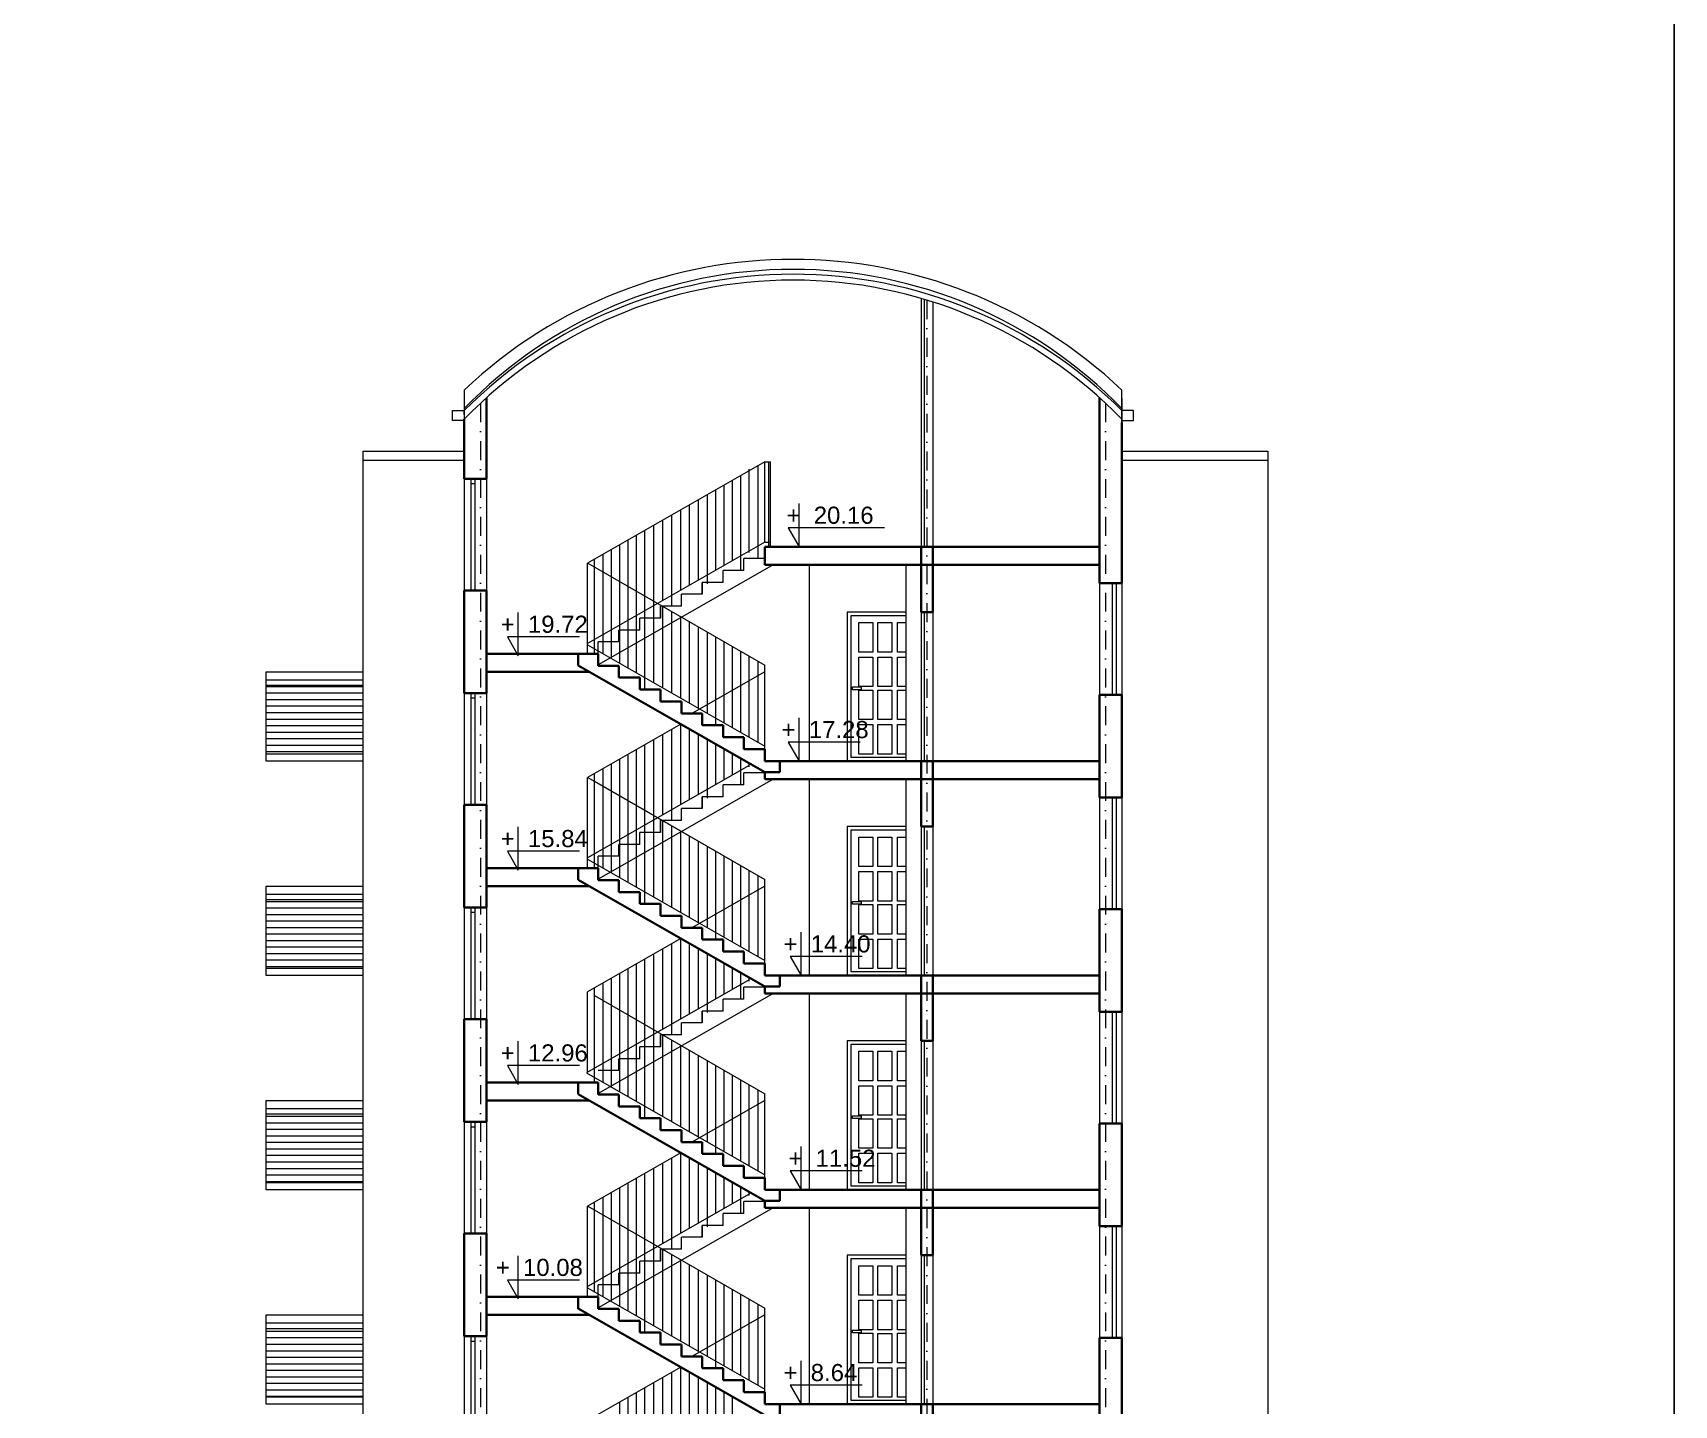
# Model space of a CAD drawing. Header units: millimetres. Extents: x 1319 to 32981, y -1505 to 15285.
# Drawn here: x 30775 to 32981, y 9936 to 11780 of the extents above; entities that cross this region are included whole.
import ezdxf

# ---------------------------------------------------------------- set-up
doc = ezdxf.new("R2010")
doc.units = ezdxf.units.MM
doc.header["$MEASUREMENT"] = 0
doc.linetypes.add('DASHDOTX2', pattern=[50.8, 25.4, -12.7, 0, -12.7])
for name, color, linetype, lineweight in [('Balustrady', 7, 'Continuous', 5), ('Okna c.', 7, 'Continuous', 5), ('Osie', 1, 'DASHDOTX2', 5), ('Przekrój c.', 7, 'Continuous', 9), ('płyty b', 7, 'Continuous', 9), ('Widok', 7, 'Continuous', 9), ('Wy. bal.', 7, 'Continuous', 5), ('Wypełnienie', 7, 'Continuous', 5), ('Ściany k.', 7, 'Continuous', 35)]:
    doc.layers.add(name, color=color, linetype=linetype, lineweight=lineweight)
doc.layers.add('Ramka', color=7, linetype='Continuous', plot=False)
doc.styles.get("Standard").update_dxf_attribs({"font": 'ARIAL.TTF'})

msp = doc.modelspace()

# ---------------------------------------------------------------- hatches: boundary and pattern name
at = {"layer": 'Wypełnienie'}
h = msp.add_hatch(dxfattribs=at)
h.set_pattern_fill('LINE,_O', color=256, scale=70)
h.set_pattern_definition([(0, (11018.347, 6605.727), (0, 8.75), [])])
h.paths.add_polyline_path([(31218.56, 9175.509), (31088.56, 9175.509), (31088.56, 9083.598), (31218.56, 9083.598)])
h.paths.add_polyline_path([(31218.56, 9371.598), (31218.56, 9463.509), (31088.56, 9463.509), (31088.56, 9371.598)])
h.paths.add_polyline_path([(31218.56, 9659.598), (31218.56, 9751.509), (31088.56, 9751.509), (31088.56, 9659.598)])
h.paths.add_polyline_path([(31088.56, 10039.509), (31088.56, 9947.598), (31218.56, 9947.598), (31218.56, 10039.509)])
h.paths.add_polyline_path([(31218.56, 10235.598), (31218.56, 10327.509), (31088.56, 10327.509), (31088.56, 10235.598)])
h.paths.add_polyline_path([(31088.56, 10615.509), (31088.56, 10523.598), (31218.56, 10523.598), (31218.56, 10615.509)])
h.paths.add_polyline_path([(31218.56, 10811.598), (31218.56, 10903.509), (31088.56, 10903.509), (31088.56, 10811.598)])

# ---------------------------------------------------------------- linework, layer by layer
at = {"layer": 'Balustrady'}
for p, q in [((31088.56, 10811.598), (31088.56, 10921.598)), ((31088.56, 10921.598), (31218.56, 10921.598)), ((31088.56, 10911.046), (31218.56, 10911.046)), ((31088.56, 10903.509), (31218.56, 10903.509)), ((31088.56, 10633.598), (31218.56, 10633.598)), ((31088.56, 10523.598), (31088.56, 10633.598)), ((31088.56, 10623.046), (31218.56, 10623.046)), ((31088.56, 10615.509), (31218.56, 10615.509)), ((31088.56, 10345.598), (31218.56, 10345.598)), ((31088.56, 10235.598), (31088.56, 10345.598)), ((31088.56, 10335.046), (31218.56, 10335.046)), ((31088.56, 10327.509), (31218.56, 10327.509)), ((31088.56, 9947.598), (31088.56, 10057.598)), ((31088.56, 10057.598), (31218.56, 10057.598)), ((31088.56, 10047.046), (31218.56, 10047.046)), ((31088.56, 10039.509), (31218.56, 10039.509))]:
    msp.add_line(p, q, dxfattribs=at)
at = {"layer": 'Okna c.'}
for p, q in [((32208.56, 11263.598), (32208.56, 11178.598)), ((32238.56, 11263.598), (32238.56, 11178.598)), ((31354.56, 11180.798), (31354.56, 11030.798)), ((31354.56, 11180.798), (31354.56, 11030.798)), ((31363.758, 11180.798), (31363.758, 11030.798)), ((31363.758, 11180.798), (31363.758, 11030.798)), ((31368.758, 11180.798), (31368.758, 11030.798)), ((31368.758, 11180.798), (31368.758, 11030.798)), ((31384.56, 11180.798), (31384.56, 11030.798)), ((31384.56, 11180.798), (31384.56, 11030.798)), ((32208.56, 11040.598), (32208.56, 10890.598)), ((32225.56, 11040.598), (32225.56, 10890.598)), ((32230.56, 11040.598), (32230.56, 10890.598)), ((32238.56, 11040.598), (32238.56, 10890.598)), ((31354.56, 10892.798), (31354.56, 10742.798)), ((31354.56, 10892.798), (31354.56, 10742.798)), ((31363.758, 10892.798), (31363.758, 10742.798)), ((31363.758, 10892.798), (31363.758, 10742.798)), ((31368.758, 10892.798), (31368.758, 10742.798)), ((31368.758, 10892.798), (31368.758, 10742.798)), ((31384.56, 10892.798), (31384.56, 10742.798)), ((31384.56, 10892.798), (31384.56, 10742.798)), ((32208.56, 10752.598), (32208.56, 10602.598)), ((32208.56, 10752.598), (32208.56, 10602.598)), ((32225.56, 10752.598), (32225.56, 10602.598)), ((32225.56, 10752.598), (32225.56, 10602.598)), ((32230.56, 10752.598), (32230.56, 10602.598)), ((32230.56, 10752.598), (32230.56, 10602.598)), ((32238.56, 10752.598), (32238.56, 10602.598)), ((32238.56, 10752.598), (32238.56, 10602.598)), ((31354.56, 10604.798), (31354.56, 10454.798)), ((31354.56, 10604.798), (31354.56, 10454.798)), ((31363.758, 10604.798), (31363.758, 10454.798)), ((31363.758, 10604.798), (31363.758, 10454.798)), ((31368.758, 10604.798), (31368.758, 10454.798)), ((31368.758, 10604.798), (31368.758, 10454.798)), ((31384.56, 10604.798), (31384.56, 10454.798)), ((31384.56, 10604.798), (31384.56, 10454.798)), ((31818.017, 10490.198), (31818.017, 10225.998)), ((31818.017, 10489.998), (31818.017, 10225.798)), ((32208.56, 10464.598), (32208.56, 10314.598)), ((32225.56, 10464.598), (32225.56, 10314.598)), ((32230.56, 10464.598), (32230.56, 10314.598)), ((32238.56, 10464.598), (32238.56, 10314.598)), ((31354.56, 10316.798), (31354.56, 10166.798)), ((31363.758, 10316.798), (31363.758, 10166.798)), ((31368.758, 10316.798), (31368.758, 10166.798)), ((31384.56, 10316.798), (31384.56, 10166.798)), ((31818.017, 10201.998), (31818.017, 9937.798)), ((31818.017, 10201.798), (31818.017, 9937.598)), ((32208.56, 10176.598), (32208.56, 10026.598)), ((32225.56, 10176.598), (32225.56, 10026.598)), ((32230.56, 10176.598), (32230.56, 10026.598)), ((32238.56, 10176.598), (32238.56, 10026.598)), ((31354.56, 10028.798), (31354.56, 9878.798)), ((31363.758, 10028.798), (31363.758, 9878.798)), ((31368.758, 10028.798), (31368.758, 9878.798)), ((31384.56, 10028.798), (31384.56, 9878.798))]:
    msp.add_line(p, q, dxfattribs=at)
for points in [[(31948.017, 11001.998), (31869.117, 11001.998), (31869.117, 10801.998), (31948.017, 10801.998)], [(31948.017, 10996.998), (31874.117, 10996.998), (31874.117, 10806.998), (31948.017, 10806.998)], [(31948.017, 10948.182), (31936.8, 10948.182), (31936.8, 10987.789), (31948.017, 10987.789)], [(31948.017, 10901.872), (31936.8, 10901.872), (31936.8, 10941.479), (31948.017, 10941.479)], [(31948.017, 10857.39), (31936.8, 10857.39), (31936.8, 10896.997), (31948.017, 10896.997)], [(31948.017, 10811.08), (31936.8, 10811.08), (31936.8, 10850.687), (31948.017, 10850.687)], [(31948.017, 10713.798), (31869.117, 10713.798), (31869.117, 10513.798), (31948.017, 10513.798)], [(31948.017, 10708.798), (31874.117, 10708.798), (31874.117, 10518.798), (31948.017, 10518.798)], [(31948.017, 10659.982), (31936.8, 10659.982), (31936.8, 10699.589), (31948.017, 10699.589)], [(31948.017, 10613.672), (31936.8, 10613.672), (31936.8, 10653.279), (31948.017, 10653.279)], [(31948.017, 10569.19), (31936.8, 10569.19), (31936.8, 10608.797), (31948.017, 10608.797)], [(31948.017, 10522.88), (31936.8, 10522.88), (31936.8, 10562.487), (31948.017, 10562.487)], [(31948.017, 10425.998), (31869.117, 10425.998), (31869.117, 10225.998), (31948.017, 10225.998)], [(31948.017, 10420.998), (31874.117, 10420.998), (31874.117, 10230.998), (31948.017, 10230.998)], [(31948.017, 10372.182), (31936.8, 10372.182), (31936.8, 10411.789), (31948.017, 10411.789)], [(31948.017, 10325.872), (31936.8, 10325.872), (31936.8, 10365.479), (31948.017, 10365.479)], [(31948.017, 10281.39), (31936.8, 10281.39), (31936.8, 10320.997), (31948.017, 10320.997)], [(31948.017, 10235.08), (31936.8, 10235.08), (31936.8, 10274.687), (31948.017, 10274.687)], [(31948.017, 10137.798), (31869.117, 10137.798), (31869.117, 9937.798), (31948.017, 9937.798)], [(31948.017, 10132.798), (31874.117, 10132.798), (31874.117, 9942.798), (31948.017, 9942.798)], [(31948.017, 10083.982), (31936.8, 10083.982), (31936.8, 10123.589), (31948.017, 10123.589)], [(31948.017, 10037.672), (31936.8, 10037.672), (31936.8, 10077.279), (31948.017, 10077.279)], [(31948.017, 9993.19), (31936.8, 9993.19), (31936.8, 10032.797), (31948.017, 10032.797)], [(31948.017, 9946.88), (31936.8, 9946.88), (31936.8, 9986.487), (31948.017, 9986.487)]]:
    msp.add_lwpolyline(points, dxfattribs=at)
for points in [[(31884.95, 10987.789), (31903.86, 10987.789), (31903.86, 10948.182), (31884.95, 10948.182)], [(31910.57, 10987.789), (31929.48, 10987.789), (31929.48, 10948.182), (31910.57, 10948.182)], [(31884.95, 10941.479), (31903.86, 10941.479), (31903.86, 10901.872), (31884.95, 10901.872)], [(31910.57, 10941.479), (31929.48, 10941.479), (31929.48, 10901.872), (31910.57, 10901.872)], [(31876.41, 10901.262), (31888, 10901.262), (31888, 10897.606), (31876.41, 10897.606)], [(31884.95, 10896.997), (31903.86, 10896.997), (31903.86, 10857.39), (31884.95, 10857.39)], [(31910.57, 10896.997), (31929.48, 10896.997), (31929.48, 10857.39), (31910.57, 10857.39)], [(31884.95, 10850.687), (31903.86, 10850.687), (31903.86, 10811.08), (31884.95, 10811.08)], [(31910.57, 10850.687), (31929.48, 10850.687), (31929.48, 10811.08), (31910.57, 10811.08)], [(31884.95, 10699.589), (31903.86, 10699.589), (31903.86, 10659.982), (31884.95, 10659.982)], [(31910.57, 10699.589), (31929.48, 10699.589), (31929.48, 10659.982), (31910.57, 10659.982)], [(31884.95, 10653.279), (31903.86, 10653.279), (31903.86, 10613.672), (31884.95, 10613.672)], [(31910.57, 10653.279), (31929.48, 10653.279), (31929.48, 10613.672), (31910.57, 10613.672)], [(31876.41, 10613.062), (31888, 10613.062), (31888, 10609.406), (31876.41, 10609.406)], [(31884.95, 10608.797), (31903.86, 10608.797), (31903.86, 10569.19), (31884.95, 10569.19)], [(31910.57, 10608.797), (31929.48, 10608.797), (31929.48, 10569.19), (31910.57, 10569.19)], [(31884.95, 10562.487), (31903.86, 10562.487), (31903.86, 10522.88), (31884.95, 10522.88)], [(31910.57, 10562.487), (31929.48, 10562.487), (31929.48, 10522.88), (31910.57, 10522.88)], [(31884.95, 10411.789), (31903.86, 10411.789), (31903.86, 10372.182), (31884.95, 10372.182)], [(31910.57, 10411.789), (31929.48, 10411.789), (31929.48, 10372.182), (31910.57, 10372.182)], [(31884.95, 10365.479), (31903.86, 10365.479), (31903.86, 10325.872), (31884.95, 10325.872)], [(31910.57, 10365.479), (31929.48, 10365.479), (31929.48, 10325.872), (31910.57, 10325.872)], [(31876.41, 10325.262), (31888, 10325.262), (31888, 10321.606), (31876.41, 10321.606)], [(31884.95, 10320.997), (31903.86, 10320.997), (31903.86, 10281.39), (31884.95, 10281.39)], [(31910.57, 10320.997), (31929.48, 10320.997), (31929.48, 10281.39), (31910.57, 10281.39)], [(31884.95, 10274.687), (31903.86, 10274.687), (31903.86, 10235.08), (31884.95, 10235.08)], [(31910.57, 10274.687), (31929.48, 10274.687), (31929.48, 10235.08), (31910.57, 10235.08)], [(31884.95, 10123.589), (31903.86, 10123.589), (31903.86, 10083.982), (31884.95, 10083.982)], [(31910.57, 10123.589), (31929.48, 10123.589), (31929.48, 10083.982), (31910.57, 10083.982)], [(31884.95, 10077.279), (31903.86, 10077.279), (31903.86, 10037.672), (31884.95, 10037.672)], [(31910.57, 10077.279), (31929.48, 10077.279), (31929.48, 10037.672), (31910.57, 10037.672)], [(31876.41, 10037.062), (31888, 10037.062), (31888, 10033.406), (31876.41, 10033.406)], [(31884.95, 10032.797), (31903.86, 10032.797), (31903.86, 9993.19), (31884.95, 9993.19)], [(31910.57, 10032.597), (31929.48, 10032.597), (31929.48, 9992.99), (31910.57, 9992.99)], [(31884.95, 9986.487), (31903.86, 9986.487), (31903.86, 9946.88), (31884.95, 9946.88)], [(31910.57, 9986.487), (31929.48, 9986.487), (31929.48, 9946.88), (31910.57, 9946.88)]]:
    msp.add_lwpolyline(points, close=True, dxfattribs=at)
at = {"layer": 'Osie'}
for p, q in [((31976.56, 11421.097), (31976.56, 8991.598)), ((31376.56, 11282.502), (31376.56, 8713.598)), ((32216.56, 11282.502), (32216.56, 8713.598))]:
    msp.add_line(p, q, dxfattribs=at)
at = {"layer": 'Przekrój c.'}
for p, q in [((31968.56, 11423.483), (31968.56, 11089.598)), ((31972.981, 11422.179), (31972.981, 11089.598)), ((31984.56, 11418.591), (31984.56, 11089.598)), ((32434.56, 11217.939), (32434.56, 9051.598)), ((31818.017, 11065.598), (31818.017, 10801.998)), ((31948.017, 11065.598), (31948.017, 10801.998)), ((31804.773, 10801.798), (31804.773, 10859.832)), ((31790.143, 10827.139), (31804.773, 10801.798)), ((31859.033, 10827.139), (31790.143, 10827.139)), ((31818.017, 10777.998), (31818.017, 10513.798)), ((31948.017, 10777.998), (31948.017, 10513.798)), ((31968.56, 10713.598), (31968.56, 10513.598)), ((31972.981, 10713.598), (31972.981, 10513.598)), ((31984.56, 10713.598), (31984.56, 10513.598)), ((31948.017, 10490.198), (31948.017, 10225.998)), ((31948.017, 10489.998), (31948.017, 10225.798)), ((31968.56, 10425.598), (31968.56, 10225.598)), ((31972.981, 10425.598), (31972.981, 10225.598)), ((31984.56, 10425.598), (31984.56, 10225.598)), ((31948.017, 10201.998), (31948.017, 9937.798)), ((31948.017, 10201.798), (31948.017, 9937.598)), ((31968.56, 10137.598), (31968.56, 9937.598)), ((31972.981, 10137.598), (31972.981, 9937.598)), ((31984.56, 10137.598), (31984.56, 9937.598))]:
    msp.add_line(p, q, dxfattribs=at)
at = {"layer": 'Przekrój c.', "lineweight": 15}
for p, q in [((31804.773, 11089.798), (31804.773, 11147.832)), ((31859.033, 11115.139), (31790.143, 11115.139)), ((31919.677, 11115.139), (31790.143, 11115.139)), ((31427.339, 10943.282), (31427.339, 11001.317)), ((31481.599, 10968.623), (31412.709, 10968.623)), ((31509.393, 10968.623), (31412.709, 10968.623)), ((31886.827, 10827.139), (31790.143, 10827.139)), ((31427.339, 10655.282), (31427.339, 10713.317)), ((31481.599, 10680.623), (31412.709, 10680.623)), ((31509.393, 10680.623), (31412.709, 10680.623)), ((31807.345, 10513.798), (31807.345, 10571.832)), ((31861.604, 10539.139), (31792.714, 10539.139)), ((31889.398, 10539.139), (31792.714, 10539.139)), ((31427.339, 10367.282), (31427.339, 10425.317)), ((31481.599, 10392.623), (31412.709, 10392.623)), ((31509.393, 10392.623), (31412.709, 10392.623)), ((31807.345, 10225.798), (31807.345, 10283.832)), ((31861.604, 10251.139), (31792.714, 10251.139)), ((31889.398, 10251.139), (31792.714, 10251.139)), ((31427.339, 10079.082), (31427.339, 10137.117)), ((31481.599, 10104.423), (31412.709, 10104.423)), ((31509.393, 10104.423), (31412.709, 10104.423)), ((31807.345, 9937.798), (31807.345, 9995.832)), ((31861.604, 9963.139), (31792.714, 9963.139)), ((31889.398, 9963.139), (31792.714, 9963.139))]:
    msp.add_line(p, q, dxfattribs=at)
at = {"layer": 'Przekrój c.', "lineweight": 13}
for p, q in [((31790.143, 11115.139), (31804.773, 11089.798)), ((31412.709, 10968.623), (31427.339, 10943.282)), ((31412.709, 10680.623), (31427.339, 10655.282)), ((31792.714, 10539.139), (31807.345, 10513.798)), ((31412.709, 10392.623), (31427.339, 10367.282)), ((31792.714, 10251.139), (31807.345, 10225.798)), ((31412.709, 10104.423), (31427.339, 10079.082)), ((31792.714, 9963.139), (31807.345, 9937.798))]:
    msp.add_line(p, q, dxfattribs=at)
at = {"layer": 'płyty b'}
for points in [[(31088.56, 10811.598), (31218.56, 10811.598), (31218.56, 10801.598), (31088.56, 10801.598)], [(31088.56, 10523.598), (31218.56, 10523.598), (31218.56, 10513.598), (31088.56, 10513.598)], [(31088.56, 10235.598), (31218.56, 10235.598), (31218.56, 10225.598), (31088.56, 10225.598)], [(31088.56, 9947.598), (31218.56, 9947.598), (31218.56, 9937.598), (31088.56, 9937.598)]]:
    msp.add_lwpolyline(points, close=True, dxfattribs=at)
at = {"layer": 'Ramka'}
msp.add_lwpolyline([(22989.98, 8232.53), (32980.628, 8232.53), (32980.628, 15285.103), (22989.98, 15285.103)], close=True, dxfattribs=at)
at = {"layer": 'Widok'}
for p, q in [((31354.56, 11300.25), (31354.56, 11259.139)), ((32238.56, 11256.778), (32238.56, 11300.25)), ((31339.053, 11259.139), (31339.053, 11272.568)), ((31339.053, 11272.568), (31354.56, 11272.568)), ((31354.56, 11288.787), (31354.56, 11259.139)), ((31354.56, 11267.214), (31354.56, 11272.568)), ((32238.56, 11288.787), (32238.56, 11259.139)), ((32254.067, 11272.568), (32238.56, 11272.568)), ((32254.067, 11259.139), (32254.067, 11272.568)), ((31354.56, 11259.139), (31339.053, 11259.139)), ((32238.56, 11259.139), (32254.067, 11259.139)), ((31218.56, 11217.939), (31218.56, 9017.883)), ((31218.56, 11217.939), (31354.56, 11217.939)), ((31218.56, 11206.159), (31354.56, 11206.159)), ((32238.56, 11217.939), (32434.56, 11217.939)), ((32238.56, 11206.159), (32434.56, 11206.159)), ((31758.56, 11203.798), (31766.479, 11203.798)), ((31363.758, 11174.482), (31368.758, 11174.482)), ((31363.758, 11174.482), (31368.758, 11174.482)), ((31363.758, 11174.482), (31368.758, 11174.482)), ((31758.56, 11095.798), (31766.479, 11095.798)), ((31730.56, 11057.798), (31730.56, 11073.798)), ((31730.56, 11057.798), (31730.56, 11073.798)), ((31758.56, 11073.798), (31730.56, 11073.798)), ((31758.56, 11073.798), (31730.56, 11073.798)), ((31730.56, 11057.798), (31730.56, 11073.798)), ((31730.56, 11057.798), (31730.56, 11073.798)), ((31758.56, 11073.798), (31730.56, 11073.798)), ((31758.56, 11073.798), (31730.56, 11073.798)), ((31758.56, 11073.798), (31758.56, 11074.935)), ((31758.56, 11073.798), (31758.56, 11074.935)), ((31758.56, 11073.798), (31758.56, 11074.935)), ((31758.56, 11073.798), (31758.56, 11074.935)), ((31908.56, 11089.798), (31778.863, 11089.798)), ((31770.569, 11065.798), (31534.56, 10930.935)), ((31730.56, 11057.798), (31702.56, 11057.798)), ((31702.56, 11041.798), (31702.56, 11057.798)), ((31730.56, 11057.798), (31702.56, 11057.798)), ((31702.56, 11041.798), (31702.56, 11057.798)), ((31702.56, 11041.798), (31674.56, 11041.798)), ((31674.56, 11041.798), (31674.56, 11025.798)), ((31674.56, 11025.798), (31674.56, 11041.798)), ((31674.56, 11025.798), (31674.56, 11041.798)), ((31618.56, 10993.798), (31618.56, 11009.798)), ((31618.56, 10993.798), (31618.56, 11009.798)), ((31618.56, 11009.798), (31618.56, 10993.798)), ((31646.56, 11009.798), (31618.56, 11009.798)), ((31646.56, 11009.798), (31646.56, 11025.798)), ((31646.56, 11009.798), (31646.56, 11025.798)), ((31674.56, 11025.798), (31646.56, 11025.798)), ((31618.56, 10993.798), (31590.56, 10993.798)), ((31618.56, 10993.798), (31590.56, 10993.798)), ((31590.56, 10977.798), (31590.56, 10993.798)), ((31590.56, 10977.798), (31590.56, 10993.798)), ((31968.56, 11001.598), (31968.56, 10801.598)), ((31972.981, 11001.598), (31972.981, 10801.598)), ((31984.56, 11001.598), (31984.56, 10801.598)), ((31590.56, 10977.798), (31562.56, 10977.798)), ((31562.56, 10961.798), (31562.56, 10977.798)), ((31562.56, 10961.798), (31562.56, 10977.798)), ((31562.56, 10961.798), (31562.56, 10977.798)), ((31562.56, 10961.798), (31534.56, 10961.798)), ((31534.56, 10945.798), (31534.56, 10961.798)), ((31534.56, 10945.598), (31534.56, 10945.798)), ((31534.56, 10945.598), (31534.56, 10945.798)), ((31534.56, 10929.798), (31534.56, 10930.935)), ((31534.56, 10929.798), (31534.56, 10930.935)), ((31363.758, 10886.482), (31368.758, 10886.482)), ((31363.758, 10886.482), (31368.758, 10886.482)), ((31363.758, 10886.482), (31368.758, 10886.482)), ((31758.56, 10785.798), (31730.56, 10785.798)), ((31758.56, 10785.798), (31730.56, 10785.798)), ((31730.56, 10769.798), (31730.56, 10785.798)), ((31730.56, 10769.798), (31730.56, 10785.798)), ((31758.56, 10785.798), (31730.56, 10785.798)), ((31758.56, 10785.798), (31730.56, 10785.798)), ((31730.56, 10769.798), (31730.56, 10785.798)), ((31730.56, 10769.798), (31730.56, 10785.798)), ((31758.56, 10785.798), (31758.56, 10786.935)), ((31758.56, 10785.798), (31758.56, 10786.935)), ((31758.56, 10785.798), (31758.56, 10786.935)), ((31758.56, 10785.798), (31758.56, 10786.935)), ((31908.56, 10801.798), (31778.863, 10801.798)), ((31770.569, 10777.798), (31534.56, 10642.935)), ((31702.56, 10753.798), (31702.56, 10769.798)), ((31730.56, 10769.798), (31702.56, 10769.798)), ((31702.56, 10753.798), (31702.56, 10769.798)), ((31730.56, 10769.798), (31702.56, 10769.798)), ((31908.56, 10777.798), (31770.569, 10777.798)), ((31908.56, 10777.798), (31770.569, 10777.798)), ((31674.56, 10737.798), (31674.56, 10753.798)), ((31674.56, 10737.798), (31674.56, 10753.798)), ((31674.56, 10753.798), (31674.56, 10737.798)), ((31702.56, 10753.798), (31674.56, 10753.798)), ((31618.56, 10705.798), (31618.56, 10721.798)), ((31618.56, 10705.798), (31618.56, 10721.798)), ((31618.56, 10721.798), (31618.56, 10705.798)), ((31646.56, 10721.798), (31618.56, 10721.798)), ((31674.56, 10737.798), (31646.56, 10737.798)), ((31646.56, 10721.798), (31646.56, 10737.798)), ((31674.56, 10737.798), (31646.56, 10737.798)), ((31618.56, 10705.798), (31590.56, 10705.798)), ((31618.56, 10705.798), (31590.56, 10705.798)), ((31590.56, 10689.798), (31590.56, 10705.798)), ((31590.56, 10689.798), (31590.56, 10705.798)), ((31590.56, 10689.798), (31562.56, 10689.798)), ((31562.56, 10673.798), (31562.56, 10689.798)), ((31562.56, 10673.798), (31562.56, 10689.798)), ((31562.56, 10673.798), (31562.56, 10689.798)), ((31562.56, 10673.798), (31534.56, 10673.798)), ((31534.56, 10657.798), (31534.56, 10673.798)), ((31534.56, 10657.598), (31534.56, 10657.798)), ((31534.56, 10657.598), (31534.56, 10657.798)), ((31534.56, 10657.598), (31534.56, 10657.798)), ((31534.56, 10657.598), (31534.56, 10657.798)), ((31534.56, 10641.798), (31534.56, 10642.935)), ((31534.56, 10641.798), (31534.56, 10642.935)), ((31363.758, 10598.482), (31368.758, 10598.482)), ((31363.758, 10598.482), (31368.758, 10598.482)), ((31363.758, 10598.482), (31368.758, 10598.482)), ((31908.56, 10513.798), (31778.863, 10513.798)), ((31770.569, 10489.798), (31534.56, 10354.935)), ((31702.56, 10465.798), (31702.56, 10481.798)), ((31730.56, 10481.798), (31702.56, 10481.798)), ((31702.56, 10465.798), (31702.56, 10481.798)), ((31730.56, 10481.798), (31702.56, 10481.798)), ((31758.56, 10497.798), (31730.56, 10497.798)), ((31758.56, 10497.798), (31730.56, 10497.798)), ((31730.56, 10481.798), (31730.56, 10497.798)), ((31730.56, 10481.798), (31730.56, 10497.798)), ((31758.56, 10497.798), (31730.56, 10497.798)), ((31758.56, 10497.798), (31730.56, 10497.798)), ((31730.56, 10481.798), (31730.56, 10497.798)), ((31730.56, 10481.798), (31730.56, 10497.798)), ((31758.56, 10497.798), (31758.56, 10498.935)), ((31758.56, 10497.798), (31758.56, 10498.935)), ((31758.56, 10497.798), (31758.56, 10498.935)), ((31758.56, 10497.798), (31758.56, 10498.935)), ((31908.56, 10489.798), (31770.569, 10489.798)), ((31908.56, 10489.798), (31770.569, 10489.798)), ((31674.56, 10449.798), (31674.56, 10465.798)), ((31674.56, 10449.798), (31674.56, 10465.798)), ((31674.56, 10465.798), (31674.56, 10449.798)), ((31702.56, 10465.798), (31674.56, 10465.798)), ((31646.56, 10433.798), (31618.56, 10433.798)), ((31618.56, 10433.798), (31618.56, 10417.798)), ((31618.56, 10417.798), (31618.56, 10433.798)), ((31618.56, 10417.798), (31618.56, 10433.798)), ((31674.56, 10449.798), (31646.56, 10449.798)), ((31646.56, 10433.798), (31646.56, 10449.798)), ((31646.56, 10433.798), (31646.56, 10449.798)), ((31590.56, 10401.798), (31590.56, 10417.798)), ((31590.56, 10401.798), (31590.56, 10417.798)), ((31618.56, 10417.798), (31590.56, 10417.798)), ((31618.56, 10417.798), (31590.56, 10417.798)), ((31590.56, 10401.798), (31562.56, 10401.798)), ((31562.56, 10385.798), (31562.56, 10401.798)), ((31562.56, 10385.798), (31562.56, 10401.798)), ((31562.56, 10385.798), (31562.56, 10401.798)), ((31562.56, 10385.798), (31534.56, 10385.798)), ((31534.56, 10369.598), (31534.56, 10369.798)), ((31534.56, 10369.598), (31534.56, 10369.798)), ((31534.56, 10353.798), (31534.56, 10354.935)), ((31534.56, 10353.798), (31534.56, 10354.935)), ((31363.758, 10310.482), (31368.758, 10310.482)), ((31363.758, 10310.482), (31368.758, 10310.482)), ((31908.56, 10225.798), (31778.863, 10225.798)), ((31770.569, 10201.798), (31534.56, 10066.935)), ((31730.56, 10193.798), (31702.56, 10193.798)), ((31702.56, 10177.798), (31702.56, 10193.798)), ((31730.56, 10193.798), (31702.56, 10193.798)), ((31702.56, 10177.798), (31702.56, 10193.798)), ((31730.56, 10193.798), (31730.56, 10209.798)), ((31730.56, 10193.798), (31730.56, 10209.798)), ((31758.56, 10209.798), (31730.56, 10209.798)), ((31758.56, 10209.798), (31730.56, 10209.798)), ((31730.56, 10193.798), (31730.56, 10209.798)), ((31730.56, 10193.798), (31730.56, 10209.798)), ((31758.56, 10209.798), (31730.56, 10209.798)), ((31758.56, 10209.798), (31730.56, 10209.798)), ((31758.56, 10209.798), (31758.56, 10210.935)), ((31758.56, 10209.798), (31758.56, 10210.935)), ((31758.56, 10209.798), (31758.56, 10210.935)), ((31758.56, 10209.798), (31758.56, 10210.935)), ((31908.56, 10201.798), (31770.569, 10201.798)), ((31908.56, 10201.798), (31770.569, 10201.798)), ((31702.56, 10177.798), (31674.56, 10177.798)), ((31674.56, 10177.798), (31674.56, 10161.798)), ((31674.56, 10161.798), (31674.56, 10177.798)), ((31674.56, 10161.798), (31674.56, 10177.798)), ((31674.56, 10161.798), (31646.56, 10161.798)), ((31646.56, 10145.798), (31646.56, 10161.798)), ((31646.56, 10145.798), (31646.56, 10161.798)), ((31618.56, 10129.798), (31590.56, 10129.798)), ((31618.56, 10129.798), (31590.56, 10129.798)), ((31590.56, 10113.798), (31590.56, 10129.798)), ((31590.56, 10113.798), (31590.56, 10129.798)), ((31618.56, 10129.798), (31618.56, 10145.798)), ((31618.56, 10129.798), (31618.56, 10145.798)), ((31618.56, 10145.798), (31618.56, 10129.798)), ((31646.56, 10145.798), (31618.56, 10145.798)), ((31590.56, 10113.798), (31562.56, 10113.798)), ((31562.56, 10097.798), (31562.56, 10113.798)), ((31562.56, 10097.798), (31562.56, 10113.798)), ((31562.56, 10097.798), (31562.56, 10113.798)), ((31534.56, 10081.798), (31534.56, 10097.798)), ((31562.56, 10097.798), (31534.56, 10097.798)), ((31534.56, 10081.598), (31534.56, 10081.798)), ((31534.56, 10065.798), (31534.56, 10066.935)), ((31363.758, 10022.482), (31368.758, 10022.482)), ((31363.758, 10022.482), (31368.758, 10022.482)), ((31758.56, 9937.598), (31758.56, 9937.798)), ((31758.56, 9937.598), (31758.56, 9937.798))]:
    msp.add_line(p, q, dxfattribs=at)
at = {"layer": 'Widok', "lineweight": 9}
for centre, radius, start, end in [((31796.56, 10831.67), 644.152, 46.672025, 133.327975), ((31796.56, 10846.727), 615.696, 44.119765, 135.880235), ((31796.56, 10831.152), 624.67, 44.962166, 135.037834), ((31796.56, 10832.3), 615.696, 44.119765, 135.880235)]:
    msp.add_arc(centre, radius, start, end, dxfattribs=at)
at = {"layer": 'Wy. bal.'}
for p, q in [((31758.56, 11203.798), (31520.56, 11067.798)), ((31726.36, 11057.798), (31726.36, 11185.398)), ((31726.36, 11128.198), (31726.36, 11185.398)), ((31737.56, 11125.798), (31737.56, 11193.798)), ((31737.56, 11083.798), (31737.56, 11191.798)), ((31749.56, 11073.798), (31749.56, 11198.655)), ((31758.56, 11095.798), (31758.56, 11203.798)), ((31764.103, 11089.798), (31764.103, 11203.798)), ((31766.479, 11089.798), (31766.479, 11203.798)), ((31692.76, 11058.198), (31692.76, 11166.198)), ((31692.76, 11137.798), (31692.76, 11166.198)), ((31703.96, 11064.598), (31703.96, 11172.598)), ((31703.96, 11140.998), (31703.96, 11172.598)), ((31715.16, 11070.998), (31715.16, 11178.998)), ((31715.16, 11134.598), (31715.16, 11178.998)), ((31645.56, 11031.226), (31645.56, 11139.507)), ((31657.56, 11038.083), (31657.56, 11146.083)), ((31669.56, 11044.94), (31669.56, 11152.94)), ((31681.56, 11051.798), (31681.56, 11159.798)), ((31609.56, 11010.655), (31609.56, 11118.655)), ((31621.56, 11017.512), (31621.56, 11125.512)), ((31633.56, 11009.798), (31633.56, 11132.369)), ((31758.56, 11095.798), (31520.56, 10959.798)), ((31575.16, 10990.998), (31575.16, 11098.998)), ((31586.36, 10997.398), (31586.36, 11105.398)), ((31597.56, 10991.798), (31597.56, 11111.798)), ((31681.56, 11039.798), (31681.56, 11112.935)), ((31529.56, 10952.655), (31529.56, 11072.94)), ((31541.56, 10959.798), (31541.56, 11079.798)), ((31552.76, 10978.198), (31552.76, 11086.198)), ((31563.96, 10984.598), (31563.96, 11092.598)), ((31737.56, 11081.798), (31737.56, 11086.935)), ((31520.56, 11059.798), (31520.56, 11067.798)), ((31520.56, 10945.798), (31520.56, 11061.798)), ((31520.606, 11067.824), (31758.56, 10930.454)), ((31529.56, 10952.655), (31529.56, 11062.655)), ((31529.56, 10952.655), (31529.56, 11062.654)), ((31529.56, 10945.798), (31529.56, 11062.654)), ((31529.56, 10951.998), (31529.56, 11061.998)), ((31541.56, 10945.798), (31541.56, 11055.727)), ((31552.76, 10939.398), (31552.76, 11049.261)), ((31563.96, 10932.998), (31563.96, 11042.795)), ((31575.16, 10926.598), (31575.16, 11036.33)), ((31586.36, 10920.198), (31586.36, 11029.864)), ((31597.56, 10897.798), (31597.56, 11023.398)), ((31609.56, 10906.94), (31609.56, 11016.471)), ((31621.56, 10900.083), (31621.56, 11009.543)), ((31633.56, 10893.226), (31633.56, 11002.616)), ((31645.56, 10886.369), (31645.56, 10995.688)), ((31657.56, 10879.512), (31657.56, 10988.761)), ((31597.56, 10917.798), (31597.56, 10969.798)), ((31669.56, 10872.655), (31669.56, 10981.833)), ((31681.56, 10865.798), (31681.56, 10974.906)), ((31692.76, 10849.798), (31692.76, 10968.44)), ((31520.56, 10957.798), (31758.56, 10821.798)), ((31703.96, 10852.998), (31703.96, 10961.975)), ((31715.16, 10846.598), (31715.16, 10955.509)), ((31726.36, 10840.198), (31726.36, 10949.043)), ((31737.56, 10833.798), (31737.56, 10942.577)), ((31758.56, 10921.798), (31660.56, 10865.798)), ((31749.56, 10827.14), (31749.56, 10935.65)), ((31758.56, 10813.798), (31758.56, 10930.454)), ((31758.56, 10913.998), (31758.56, 10921.998)), ((31737.56, 10837.798), (31737.56, 10905.798)), ((31692.76, 10863.398), (31692.76, 10880.198)), ((31703.96, 10856.998), (31703.96, 10886.598)), ((31715.16, 10850.598), (31715.16, 10892.998)), ((31681.56, 10869.798), (31681.56, 10873.798)), ((31645.56, 10851.226), (31520.56, 10779.798)), ((31609.56, 10722.655), (31609.56, 10830.655)), ((31621.56, 10729.512), (31621.56, 10837.512)), ((31633.56, 10721.798), (31633.56, 10844.369)), ((31645.56, 10743.226), (31645.56, 10851.507)), ((31657.56, 10750.083), (31657.56, 10844.65)), ((31669.56, 10756.94), (31669.56, 10837.793)), ((31681.56, 10763.798), (31681.56, 10830.935)), ((31575.16, 10702.998), (31575.16, 10810.998)), ((31586.36, 10709.398), (31586.36, 10817.398)), ((31597.56, 10703.798), (31597.56, 10823.798)), ((31681.56, 10751.798), (31681.56, 10824.935)), ((31692.76, 10770.198), (31692.76, 10824.535)), ((31703.96, 10776.598), (31703.96, 10818.135)), ((31715.16, 10782.998), (31715.16, 10811.735)), ((31737.56, 10795.798), (31520.56, 10671.798)), ((31541.56, 10671.798), (31541.56, 10791.798)), ((31552.76, 10690.198), (31552.76, 10798.198)), ((31563.96, 10696.598), (31563.96, 10804.598)), ((31726.36, 10769.798), (31726.36, 10805.335)), ((31737.56, 10793.798), (31737.56, 10798.935)), ((31520.56, 10771.798), (31520.56, 10779.798)), ((31520.56, 10657.798), (31520.56, 10779.798)), ((31520.56, 10673.798), (31520.56, 10773.798)), ((31520.56, 10673.798), (31520.56, 10773.798)), ((31520.606, 10779.824), (31758.56, 10642.454)), ((31529.56, 10664.655), (31529.56, 10784.94)), ((31529.56, 10664.655), (31529.56, 10780.94)), ((31529.56, 10664.655), (31529.56, 10774.655)), ((31529.56, 10664.655), (31529.56, 10774.655)), ((31529.56, 10774.654), (31758.56, 10642.454)), ((31529.56, 10664.655), (31529.56, 10774.654)), ((31529.56, 10657.798), (31529.56, 10774.654)), ((31529.56, 10664.655), (31529.56, 10774.654)), ((31529.56, 10664.655), (31529.56, 10774.654)), ((31529.56, 10663.998), (31529.56, 10773.998)), ((31529.56, 10663.998), (31529.56, 10773.998)), ((31541.56, 10657.798), (31541.56, 10767.727)), ((31541.56, 10657.798), (31541.56, 10767.727)), ((31552.76, 10651.398), (31552.76, 10761.261)), ((31552.76, 10651.398), (31552.76, 10761.261)), ((31563.96, 10644.998), (31563.96, 10754.795)), ((31563.96, 10644.998), (31563.96, 10754.795)), ((31575.16, 10638.598), (31575.16, 10748.33)), ((31586.36, 10632.198), (31586.36, 10741.864)), ((31597.56, 10609.798), (31597.56, 10735.398)), ((31609.56, 10618.94), (31609.56, 10728.471)), ((31621.56, 10612.083), (31621.56, 10721.543)), ((31633.56, 10605.226), (31633.56, 10714.616)), ((31645.56, 10598.369), (31645.56, 10707.688)), ((31657.56, 10591.512), (31657.56, 10700.761)), ((31597.56, 10629.798), (31597.56, 10681.798)), ((31669.56, 10584.655), (31669.56, 10693.833)), ((31681.56, 10577.798), (31681.56, 10686.906)), ((31692.76, 10561.798), (31692.76, 10680.44)), ((31520.56, 10669.798), (31758.56, 10533.798)), ((31703.96, 10564.998), (31703.96, 10673.975)), ((31715.16, 10558.598), (31715.16, 10667.509)), ((31726.36, 10552.198), (31726.36, 10661.043)), ((31737.56, 10545.798), (31737.56, 10654.577)), ((31758.56, 10633.798), (31660.56, 10577.798)), ((31749.56, 10539.14), (31749.56, 10647.65)), ((31758.56, 10525.798), (31758.56, 10642.454)), ((31758.56, 10625.998), (31758.56, 10633.998)), ((31737.56, 10549.798), (31737.56, 10617.798)), ((31692.76, 10575.398), (31692.76, 10592.198)), ((31703.96, 10568.998), (31703.96, 10598.598)), ((31715.16, 10562.598), (31715.16, 10604.998)), ((31681.56, 10581.798), (31681.56, 10585.798)), ((31645.56, 10563.226), (31520.56, 10491.798)), ((31621.56, 10441.512), (31621.56, 10549.512)), ((31633.56, 10433.798), (31633.56, 10556.369)), ((31645.56, 10455.226), (31645.56, 10563.507)), ((31657.56, 10462.083), (31657.56, 10556.65)), ((31669.56, 10468.94), (31669.56, 10549.793)), ((31575.16, 10414.998), (31575.16, 10522.998)), ((31586.36, 10421.398), (31586.36, 10529.398)), ((31597.56, 10415.798), (31597.56, 10535.798)), ((31609.56, 10434.655), (31609.56, 10542.655)), ((31681.56, 10475.798), (31681.56, 10542.935)), ((31681.56, 10463.798), (31681.56, 10536.935)), ((31692.76, 10482.198), (31692.76, 10536.535)), ((31703.96, 10488.598), (31703.96, 10530.135)), ((31715.16, 10494.998), (31715.16, 10523.735)), ((31737.56, 10507.798), (31518.81, 10382.798)), ((31541.56, 10383.798), (31541.56, 10503.798)), ((31552.76, 10402.198), (31552.76, 10510.198)), ((31563.96, 10408.598), (31563.96, 10516.598)), ((31726.36, 10481.798), (31726.36, 10517.335)), ((31737.56, 10505.798), (31737.56, 10510.935)), ((31520.56, 10483.798), (31520.56, 10491.798)), ((31520.56, 10383.798), (31520.56, 10485.798)), ((31529.56, 10376.655), (31529.56, 10496.94)), ((31529.56, 10376.655), (31529.56, 10486.655)), ((31529.56, 10369.798), (31529.56, 10486.654)), ((31529.56, 10376.655), (31529.56, 10486.654)), ((31529.56, 10486.654), (31758.56, 10354.454)), ((31529.56, 10375.998), (31529.56, 10485.998)), ((31541.56, 10369.798), (31541.56, 10479.727)), ((31552.76, 10363.398), (31552.76, 10473.261)), ((31563.96, 10356.998), (31563.96, 10466.795)), ((31575.16, 10350.598), (31575.16, 10460.33)), ((31586.36, 10344.198), (31586.36, 10453.864)), ((31597.56, 10321.798), (31597.56, 10447.398)), ((31609.56, 10330.94), (31609.56, 10440.471)), ((31621.56, 10324.083), (31621.56, 10433.543)), ((31633.56, 10317.226), (31633.56, 10426.616)), ((31645.56, 10310.369), (31645.56, 10419.688)), ((31657.56, 10303.512), (31657.56, 10412.761)), ((31597.56, 10341.798), (31597.56, 10393.798)), ((31669.56, 10296.655), (31669.56, 10405.833)), ((31681.56, 10289.798), (31681.56, 10398.906)), ((31692.76, 10273.798), (31692.76, 10392.44)), ((31518.81, 10382.798), (31758.56, 10245.798)), ((31703.96, 10276.998), (31703.96, 10385.975)), ((31715.16, 10270.598), (31715.16, 10379.509)), ((31726.36, 10264.198), (31726.36, 10373.043)), ((31758.56, 10345.798), (31660.56, 10289.798)), ((31737.56, 10257.798), (31737.56, 10366.577)), ((31749.56, 10251.14), (31749.56, 10359.65)), ((31758.56, 10237.798), (31758.56, 10354.454)), ((31758.56, 10337.998), (31758.56, 10345.998)), ((31737.56, 10261.798), (31737.56, 10329.798)), ((31692.76, 10287.398), (31692.76, 10304.198)), ((31703.96, 10280.998), (31703.96, 10310.598)), ((31715.16, 10274.598), (31715.16, 10316.998)), ((31681.56, 10293.798), (31681.56, 10297.798)), ((31645.56, 10275.226), (31520.56, 10203.798)), ((31621.56, 10153.512), (31621.56, 10261.512)), ((31633.56, 10145.798), (31633.56, 10268.369)), ((31645.56, 10167.226), (31645.56, 10275.507)), ((31657.56, 10174.083), (31657.56, 10268.65)), ((31669.56, 10180.94), (31669.56, 10261.793)), ((31575.16, 10126.998), (31575.16, 10234.998)), ((31586.36, 10133.398), (31586.36, 10241.398)), ((31597.56, 10127.798), (31597.56, 10247.798)), ((31609.56, 10146.655), (31609.56, 10254.655)), ((31681.56, 10187.798), (31681.56, 10254.935)), ((31681.56, 10175.798), (31681.56, 10248.935)), ((31692.76, 10194.198), (31692.76, 10248.535)), ((31703.96, 10200.598), (31703.96, 10242.135)), ((31715.16, 10206.998), (31715.16, 10235.735)), ((31737.56, 10219.798), (31520.56, 10095.798)), ((31541.56, 10095.798), (31541.56, 10215.798)), ((31552.76, 10114.198), (31552.76, 10222.198)), ((31563.96, 10120.598), (31563.96, 10228.598)), ((31726.36, 10193.798), (31726.36, 10229.335)), ((31737.56, 10217.798), (31737.56, 10222.935)), ((31520.56, 10195.798), (31520.56, 10203.798)), ((31520.56, 10081.798), (31520.56, 10203.798)), ((31520.56, 10097.798), (31520.56, 10197.798)), ((31520.56, 10097.798), (31520.56, 10197.798)), ((31520.606, 10203.824), (31758.56, 10066.454)), ((31529.56, 10088.655), (31529.56, 10208.94)), ((31529.56, 10088.655), (31529.56, 10204.94)), ((31529.56, 10088.655), (31529.56, 10198.655)), ((31529.56, 10088.655), (31529.56, 10198.654)), ((31529.56, 10088.655), (31529.56, 10198.654)), ((31529.56, 10087.998), (31529.56, 10197.998)), ((31541.56, 10081.798), (31541.56, 10191.727)), ((31552.76, 10075.398), (31552.76, 10185.261)), ((31563.96, 10068.998), (31563.96, 10178.795)), ((31575.16, 10062.598), (31575.16, 10172.33)), ((31586.36, 10056.198), (31586.36, 10165.864)), ((31597.56, 10033.798), (31597.56, 10159.398)), ((31609.56, 10042.94), (31609.56, 10152.471)), ((31621.56, 10036.083), (31621.56, 10145.543)), ((31633.56, 10029.226), (31633.56, 10138.616)), ((31645.56, 10022.369), (31645.56, 10131.688)), ((31657.56, 10015.512), (31657.56, 10124.761)), ((31597.56, 10053.798), (31597.56, 10105.798)), ((31669.56, 10008.655), (31669.56, 10117.833)), ((31681.56, 10001.798), (31681.56, 10110.906)), ((31692.76, 9985.798), (31692.76, 10104.44)), ((31520.56, 10093.798), (31758.56, 9957.798)), ((31703.96, 9988.998), (31703.96, 10097.975)), ((31715.16, 9982.598), (31715.16, 10091.509)), ((31726.36, 9976.198), (31726.36, 10085.043)), ((31737.56, 9969.798), (31737.56, 10078.577)), ((31749.56, 9963.14), (31749.56, 10071.65)), ((31758.56, 9949.798), (31758.56, 10066.454)), ((31758.56, 10049.998), (31758.56, 10057.998)), ((31758.56, 10057.798), (31660.56, 10001.798)), ((31758.56, 10057.798), (31660.56, 10001.798)), ((31737.56, 9973.798), (31737.56, 10041.798)), ((31715.16, 9986.598), (31715.16, 10028.998)), ((31645.56, 9987.226), (31520.56, 9915.798)), ((31621.56, 9865.512), (31621.56, 9973.512)), ((31633.56, 9857.798), (31633.56, 9980.369)), ((31645.56, 9879.226), (31645.56, 9987.507)), ((31657.56, 9886.083), (31657.56, 9980.65)), ((31669.56, 9892.94), (31669.56, 9973.793)), ((31586.36, 9845.398), (31586.36, 9953.398)), ((31597.56, 9839.798), (31597.56, 9959.798)), ((31609.56, 9858.655), (31609.56, 9966.655)), ((31681.56, 9899.798), (31681.56, 9966.935)), ((31692.76, 9906.198), (31692.76, 9960.535)), ((31703.96, 9912.598), (31703.96, 9954.135)), ((31715.16, 9918.998), (31715.16, 9947.735)), ((31715.16, 9918.998), (31715.16, 9947.735)), ((31563.96, 9832.598), (31563.96, 9940.598)), ((31575.16, 9838.998), (31575.16, 9946.998))]:
    msp.add_line(p, q, dxfattribs=at)
at = {"layer": 'Wypełnienie'}
msp.add_line((31218.56, 10921.598), (31218.56, 9073.598), dxfattribs=at)
at = {"layer": 'Ściany k.'}
for p, q in [((31384.56, 11180.798), (31384.56, 11289.834)), ((32208.56, 11089.798), (32208.56, 11289.834)), ((31354.56, 11180.798), (31354.56, 11260.923)), ((32238.56, 11256.778), (32238.56, 11253.163)), ((32238.56, 11253.163), (32238.56, 11040.598)), ((31354.56, 11180.798), (31384.56, 11180.798)), ((31354.56, 11180.798), (31384.56, 11180.798)), ((31354.56, 11180.798), (31384.56, 11180.798)), ((32208.56, 11178.598), (32208.56, 11089.798)), ((32238.56, 11178.598), (32238.56, 11040.598)), ((31758.56, 11089.798), (31778.863, 11089.798)), ((31758.56, 11089.598), (31758.56, 11089.798)), ((31758.56, 11089.798), (31758.56, 11065.598)), ((31758.56, 11073.798), (31758.56, 11074.935)), ((31758.56, 11073.598), (31758.56, 11065.798)), ((32208.56, 11089.798), (31778.863, 11089.798)), ((31968.56, 11089.798), (31968.56, 11001.598)), ((31984.56, 11089.798), (31984.56, 11001.598)), ((32208.56, 11040.598), (32208.56, 11089.798)), ((32208.56, 11040.598), (32208.56, 11089.798)), ((32208.56, 11040.598), (32208.56, 11089.798)), ((31758.56, 11065.598), (32208.56, 11065.598)), ((31354.56, 10892.798), (31354.56, 11030.798)), ((31354.56, 11030.798), (31384.56, 11030.798)), ((31354.56, 11030.798), (31384.56, 11030.798)), ((31384.56, 10892.798), (31384.56, 11030.798)), ((32208.56, 11040.598), (32238.56, 11040.598)), ((32208.56, 11040.598), (32238.56, 11040.598)), ((32208.56, 11040.598), (32238.56, 11040.598)), ((31968.56, 11001.598), (31984.56, 11001.598)), ((31384.56, 10945.798), (31534.56, 10945.798)), ((31507.819, 10930.216), (31507.819, 10945.798)), ((31534.56, 10929.798), (31534.56, 10945.798)), ((31534.56, 10929.798), (31534.56, 10945.798)), ((31534.56, 10929.798), (31534.56, 10945.798)), ((31534.56, 10929.798), (31534.56, 10945.798)), ((31384.56, 10921.798), (31522.551, 10921.798)), ((31507.819, 10930.216), (31758.56, 10786.935)), ((31534.56, 10929.798), (31562.56, 10929.798)), ((31534.56, 10929.798), (31562.56, 10929.798)), ((31562.56, 10913.798), (31562.56, 10929.798)), ((31562.56, 10913.798), (31562.56, 10929.798)), ((31562.56, 10913.798), (31590.56, 10913.798)), ((31590.56, 10897.798), (31590.56, 10913.798)), ((31590.56, 10897.798), (31590.56, 10913.798)), ((31590.56, 10897.798), (31618.56, 10897.798)), ((31618.56, 10897.798), (31618.56, 10881.798)), ((31618.56, 10881.798), (31618.56, 10897.798)), ((31618.56, 10881.798), (31618.56, 10897.798)), ((31354.56, 10892.798), (31384.56, 10892.798)), ((31354.56, 10892.798), (31384.56, 10892.798)), ((31354.56, 10892.798), (31384.56, 10892.798)), ((31618.56, 10881.798), (31646.56, 10881.798)), ((31646.56, 10865.798), (31646.56, 10881.798)), ((31646.56, 10865.798), (31646.56, 10881.798)), ((32208.56, 10890.598), (32238.56, 10890.598)), ((32208.56, 10890.598), (32208.56, 10801.798)), ((32238.56, 10890.598), (32238.56, 10752.598)), ((32238.56, 10890.598), (32238.56, 10752.598)), ((31646.56, 10865.798), (31674.56, 10865.798)), ((31674.56, 10849.798), (31674.56, 10865.798)), ((31674.56, 10849.798), (31674.56, 10865.798)), ((31674.56, 10865.798), (31674.56, 10849.798)), ((31674.56, 10849.798), (31702.56, 10849.798)), ((31674.56, 10849.798), (31702.56, 10849.798)), ((31702.56, 10833.798), (31702.56, 10849.798)), ((31702.56, 10833.798), (31702.56, 10849.798)), ((31702.56, 10833.798), (31730.56, 10833.798)), ((31730.56, 10817.798), (31730.56, 10833.798)), ((31730.56, 10817.798), (31730.56, 10833.798)), ((31730.56, 10817.798), (31730.56, 10833.798)), ((31730.56, 10817.798), (31758.56, 10817.798)), ((31758.56, 10801.798), (31758.56, 10817.798)), ((31758.56, 10801.598), (31758.56, 10801.798)), ((31758.56, 10801.798), (31778.863, 10801.798)), ((31758.56, 10786.935), (31758.56, 10777.598)), ((31758.56, 10785.798), (31758.56, 10786.935)), ((31758.56, 10786.935), (31778.863, 10786.935)), ((32208.56, 10801.798), (31778.863, 10801.798)), ((31778.863, 10786.935), (31778.863, 10801.798)), ((31968.56, 10801.798), (31968.56, 10713.598)), ((31984.56, 10801.798), (31984.56, 10713.598)), ((32208.56, 10752.598), (32208.56, 10801.798)), ((32208.56, 10752.598), (32208.56, 10801.798)), ((32208.56, 10752.598), (32208.56, 10801.798)), ((31758.56, 10785.598), (31758.56, 10777.798)), ((31758.56, 10777.598), (32208.56, 10777.598)), ((31354.56, 10604.798), (31354.56, 10742.798)), ((31354.56, 10742.798), (31384.56, 10742.798)), ((31354.56, 10742.798), (31384.56, 10742.798)), ((31354.56, 10604.798), (31354.56, 10742.798)), ((31384.56, 10604.798), (31384.56, 10742.798)), ((31384.56, 10604.798), (31384.56, 10742.798)), ((32208.56, 10752.598), (32238.56, 10752.598)), ((32208.56, 10752.598), (32238.56, 10752.598)), ((32208.56, 10752.598), (32238.56, 10752.598)), ((31968.56, 10713.598), (31984.56, 10713.598)), ((31384.56, 10657.798), (31534.56, 10657.798)), ((31507.819, 10642.216), (31507.819, 10657.798)), ((31534.56, 10641.798), (31534.56, 10657.798)), ((31534.56, 10641.798), (31534.56, 10657.798)), ((31534.56, 10641.798), (31534.56, 10657.798)), ((31534.56, 10641.798), (31534.56, 10657.798)), ((31384.56, 10633.798), (31522.551, 10633.798)), ((31507.819, 10642.216), (31758.56, 10498.935)), ((31534.56, 10641.798), (31562.56, 10641.798)), ((31534.56, 10641.798), (31562.56, 10641.798)), ((31562.56, 10625.798), (31562.56, 10641.798)), ((31562.56, 10625.798), (31562.56, 10641.798)), ((31562.56, 10625.798), (31590.56, 10625.798)), ((31590.56, 10609.798), (31590.56, 10625.798)), ((31590.56, 10609.798), (31590.56, 10625.798)), ((31590.56, 10609.798), (31618.56, 10609.798)), ((31618.56, 10609.798), (31618.56, 10593.798)), ((31618.56, 10593.798), (31618.56, 10609.798)), ((31618.56, 10593.798), (31618.56, 10609.798)), ((31354.56, 10604.798), (31384.56, 10604.798)), ((31354.56, 10604.798), (31384.56, 10604.798)), ((31354.56, 10604.798), (31384.56, 10604.798)), ((31618.56, 10593.798), (31646.56, 10593.798)), ((31646.56, 10577.798), (31646.56, 10593.798)), ((31646.56, 10577.798), (31646.56, 10593.798)), ((32208.56, 10602.598), (32238.56, 10602.598)), ((32208.56, 10602.598), (32208.56, 10513.798)), ((32208.56, 10602.598), (32238.56, 10602.598)), ((32238.56, 10602.598), (32238.56, 10464.598)), ((32238.56, 10602.598), (32238.56, 10464.598)), ((31646.56, 10577.798), (31674.56, 10577.798)), ((31674.56, 10561.798), (31674.56, 10577.798)), ((31674.56, 10561.798), (31674.56, 10577.798)), ((31674.56, 10577.798), (31674.56, 10561.798)), ((31674.56, 10561.798), (31702.56, 10561.798)), ((31674.56, 10561.798), (31702.56, 10561.798)), ((31702.56, 10545.798), (31702.56, 10561.798)), ((31702.56, 10545.798), (31702.56, 10561.798)), ((31702.56, 10545.798), (31730.56, 10545.798)), ((31730.56, 10529.798), (31730.56, 10545.798)), ((31730.56, 10529.798), (31730.56, 10545.798)), ((31730.56, 10529.798), (31730.56, 10545.798)), ((31730.56, 10529.798), (31758.56, 10529.798)), ((31758.56, 10513.798), (31758.56, 10529.798)), ((31758.56, 10513.598), (31758.56, 10513.798)), ((31758.56, 10513.798), (31778.863, 10513.798)), ((32208.56, 10513.798), (31778.863, 10513.798)), ((31778.863, 10498.935), (31778.863, 10513.798)), ((31968.56, 10513.798), (31968.56, 10425.598)), ((31984.56, 10513.798), (31984.56, 10425.598)), ((32208.56, 10464.598), (32208.56, 10513.798)), ((32208.56, 10464.598), (32208.56, 10513.798)), ((32208.56, 10464.598), (32208.56, 10513.798)), ((31758.56, 10498.935), (31758.56, 10489.598)), ((31758.56, 10497.798), (31758.56, 10498.935)), ((31758.56, 10498.935), (31778.863, 10498.935)), ((31758.56, 10497.598), (31758.56, 10489.798)), ((31758.56, 10489.598), (32208.56, 10489.598)), ((32208.56, 10464.598), (32238.56, 10464.598)), ((32208.56, 10464.598), (32238.56, 10464.598)), ((32208.56, 10464.598), (32238.56, 10464.598)), ((31354.56, 10454.798), (31384.56, 10454.798)), ((31354.56, 10316.798), (31354.56, 10454.798)), ((31354.56, 10454.798), (31384.56, 10454.798)), ((31384.56, 10316.798), (31384.56, 10454.798)), ((31968.56, 10425.598), (31984.56, 10425.598)), ((31384.56, 10369.798), (31534.56, 10369.798)), ((31507.819, 10354.216), (31507.819, 10369.798)), ((31534.56, 10353.798), (31534.56, 10369.798)), ((31534.56, 10353.798), (31534.56, 10369.798)), ((31534.56, 10353.798), (31534.56, 10369.798)), ((31534.56, 10353.798), (31534.56, 10369.798)), ((31384.56, 10345.798), (31522.551, 10345.798)), ((31507.819, 10354.216), (31758.56, 10210.935)), ((31534.56, 10353.798), (31562.56, 10353.798)), ((31534.56, 10353.798), (31562.56, 10353.798)), ((31562.56, 10337.798), (31562.56, 10353.798)), ((31562.56, 10337.798), (31562.56, 10353.798)), ((31562.56, 10337.798), (31590.56, 10337.798)), ((31590.56, 10321.798), (31590.56, 10337.798)), ((31590.56, 10321.798), (31590.56, 10337.798)), ((31354.56, 10316.798), (31384.56, 10316.798)), ((31354.56, 10316.798), (31384.56, 10316.798)), ((31590.56, 10321.798), (31618.56, 10321.798)), ((31618.56, 10305.798), (31618.56, 10321.798)), ((31618.56, 10305.798), (31618.56, 10321.798)), ((31618.56, 10321.798), (31618.56, 10305.798)), ((31618.56, 10305.798), (31646.56, 10305.798)), ((31646.56, 10289.798), (31646.56, 10305.798)), ((31646.56, 10289.798), (31646.56, 10305.798)), ((32208.56, 10314.598), (32208.56, 10225.798)), ((32208.56, 10314.598), (32238.56, 10314.598)), ((32238.56, 10314.598), (32238.56, 10176.598)), ((31646.56, 10289.798), (31674.56, 10289.798)), ((31674.56, 10289.798), (31674.56, 10273.798)), ((31674.56, 10273.798), (31674.56, 10289.798)), ((31674.56, 10273.798), (31674.56, 10289.798)), ((31674.56, 10273.798), (31702.56, 10273.798)), ((31674.56, 10273.798), (31702.56, 10273.798)), ((31702.56, 10257.798), (31702.56, 10273.798)), ((31702.56, 10257.798), (31702.56, 10273.798)), ((31702.56, 10257.798), (31730.56, 10257.798)), ((31730.56, 10241.798), (31730.56, 10257.798)), ((31730.56, 10241.798), (31730.56, 10257.798)), ((31730.56, 10241.798), (31730.56, 10257.798)), ((31730.56, 10241.798), (31758.56, 10241.798)), ((31758.56, 10225.798), (31758.56, 10241.798)), ((31758.56, 10225.798), (31778.863, 10225.798)), ((31758.56, 10225.598), (31758.56, 10225.798)), ((32208.56, 10225.798), (31778.863, 10225.798)), ((31778.863, 10210.935), (31778.863, 10225.798)), ((31968.56, 10225.798), (31968.56, 10137.598)), ((31984.56, 10225.798), (31984.56, 10137.598)), ((32208.56, 10176.598), (32208.56, 10225.798)), ((32208.56, 10176.598), (32208.56, 10225.798)), ((31758.56, 10210.935), (31778.863, 10210.935)), ((31758.56, 10209.798), (31758.56, 10210.935)), ((31758.56, 10210.935), (31758.56, 10201.598)), ((31758.56, 10209.598), (31758.56, 10201.798)), ((31758.56, 10201.598), (32208.56, 10201.598)), ((32208.56, 10176.598), (32238.56, 10176.598)), ((32208.56, 10176.598), (32238.56, 10176.598)), ((31354.56, 10166.798), (31384.56, 10166.798)), ((31354.56, 10028.798), (31354.56, 10166.798)), ((31384.56, 10028.798), (31384.56, 10166.798)), ((31968.56, 10137.598), (31984.56, 10137.598)), ((31384.56, 10081.798), (31534.56, 10081.798)), ((31507.819, 10065.798), (31507.819, 10081.798)), ((31534.56, 10065.798), (31534.56, 10081.798)), ((31534.56, 10065.798), (31534.56, 10081.798)), ((31507.819, 10066.216), (31758.56, 9922.935)), ((31534.56, 10065.798), (31562.56, 10065.798)), ((31534.56, 10065.798), (31562.56, 10065.798)), ((31562.56, 10049.798), (31562.56, 10065.798)), ((31562.56, 10049.798), (31562.56, 10065.798)), ((31384.56, 10057.798), (31522.551, 10057.798)), ((31562.56, 10049.798), (31590.56, 10049.798)), ((31590.56, 10033.798), (31590.56, 10049.798)), ((31590.56, 10033.798), (31590.56, 10049.798)), ((31354.56, 10028.798), (31384.56, 10028.798)), ((31354.56, 10028.798), (31384.56, 10028.798)), ((31590.56, 10033.798), (31618.56, 10033.798)), ((31618.56, 10033.798), (31618.56, 10017.798)), ((31618.56, 10017.798), (31618.56, 10033.798)), ((31618.56, 10017.798), (31618.56, 10033.798)), ((31618.56, 10017.798), (31646.56, 10017.798)), ((31646.56, 10001.798), (31646.56, 10017.798)), ((31646.56, 10001.798), (31646.56, 10017.798)), ((32208.56, 10026.598), (32238.56, 10026.598)), ((32208.56, 10026.598), (32208.56, 9937.798)), ((32238.56, 10026.598), (32238.56, 9888.598)), ((31646.56, 10001.798), (31674.56, 10001.798)), ((31674.56, 9985.798), (31674.56, 10001.798)), ((31674.56, 9985.798), (31674.56, 10001.798)), ((31674.56, 10001.798), (31674.56, 9985.798)), ((31674.56, 9985.798), (31702.56, 9985.798)), ((31674.56, 9985.798), (31702.56, 9985.798)), ((31702.56, 9969.798), (31702.56, 9985.798)), ((31702.56, 9969.798), (31702.56, 9985.798)), ((31702.56, 9969.798), (31730.56, 9969.798)), ((31730.56, 9953.798), (31730.56, 9969.798)), ((31730.56, 9953.798), (31730.56, 9969.798)), ((31730.56, 9953.798), (31730.56, 9969.798)), ((31730.56, 9953.798), (31758.56, 9953.798)), ((31758.56, 9937.798), (31758.56, 9953.798)), ((31758.56, 9937.598), (31758.56, 9937.798)), ((31758.56, 9937.798), (31778.863, 9937.798)), ((31758.56, 9937.598), (31758.56, 9937.798)), ((31778.863, 9922.935), (31778.863, 9937.798)), ((32208.56, 9937.798), (31778.863, 9937.798)), ((31968.56, 9937.798), (31968.56, 9849.598)), ((31984.56, 9937.798), (31984.56, 9849.598)), ((32208.56, 9888.598), (32208.56, 9937.798))]:
    msp.add_line(p, q, dxfattribs=at)

# ---------------------------------------------------------------- texts
at = {"layer": 'Wypełnienie'}
for s, p in [('+  20.16', (31787.77, 11120.597)), ('+  19.72', (31403.717, 10974.082)), ('+  17.28', (31781.151, 10832.597)), ('+  15.84', (31403.717, 10686.082)), ('+  14.40', (31783.722, 10544.597)), ('+  12.96', (31403.717, 10398.082)), ('+  11.52', (31790.341, 10256.597)), ('+  10.08', (31397.099, 10109.882)), ('+  8.64', (31783.722, 9968.597))]:
    msp.add_text(s, height=23, dxfattribs=at).set_placement(p)

doc.saveas('drawing.dxf')
